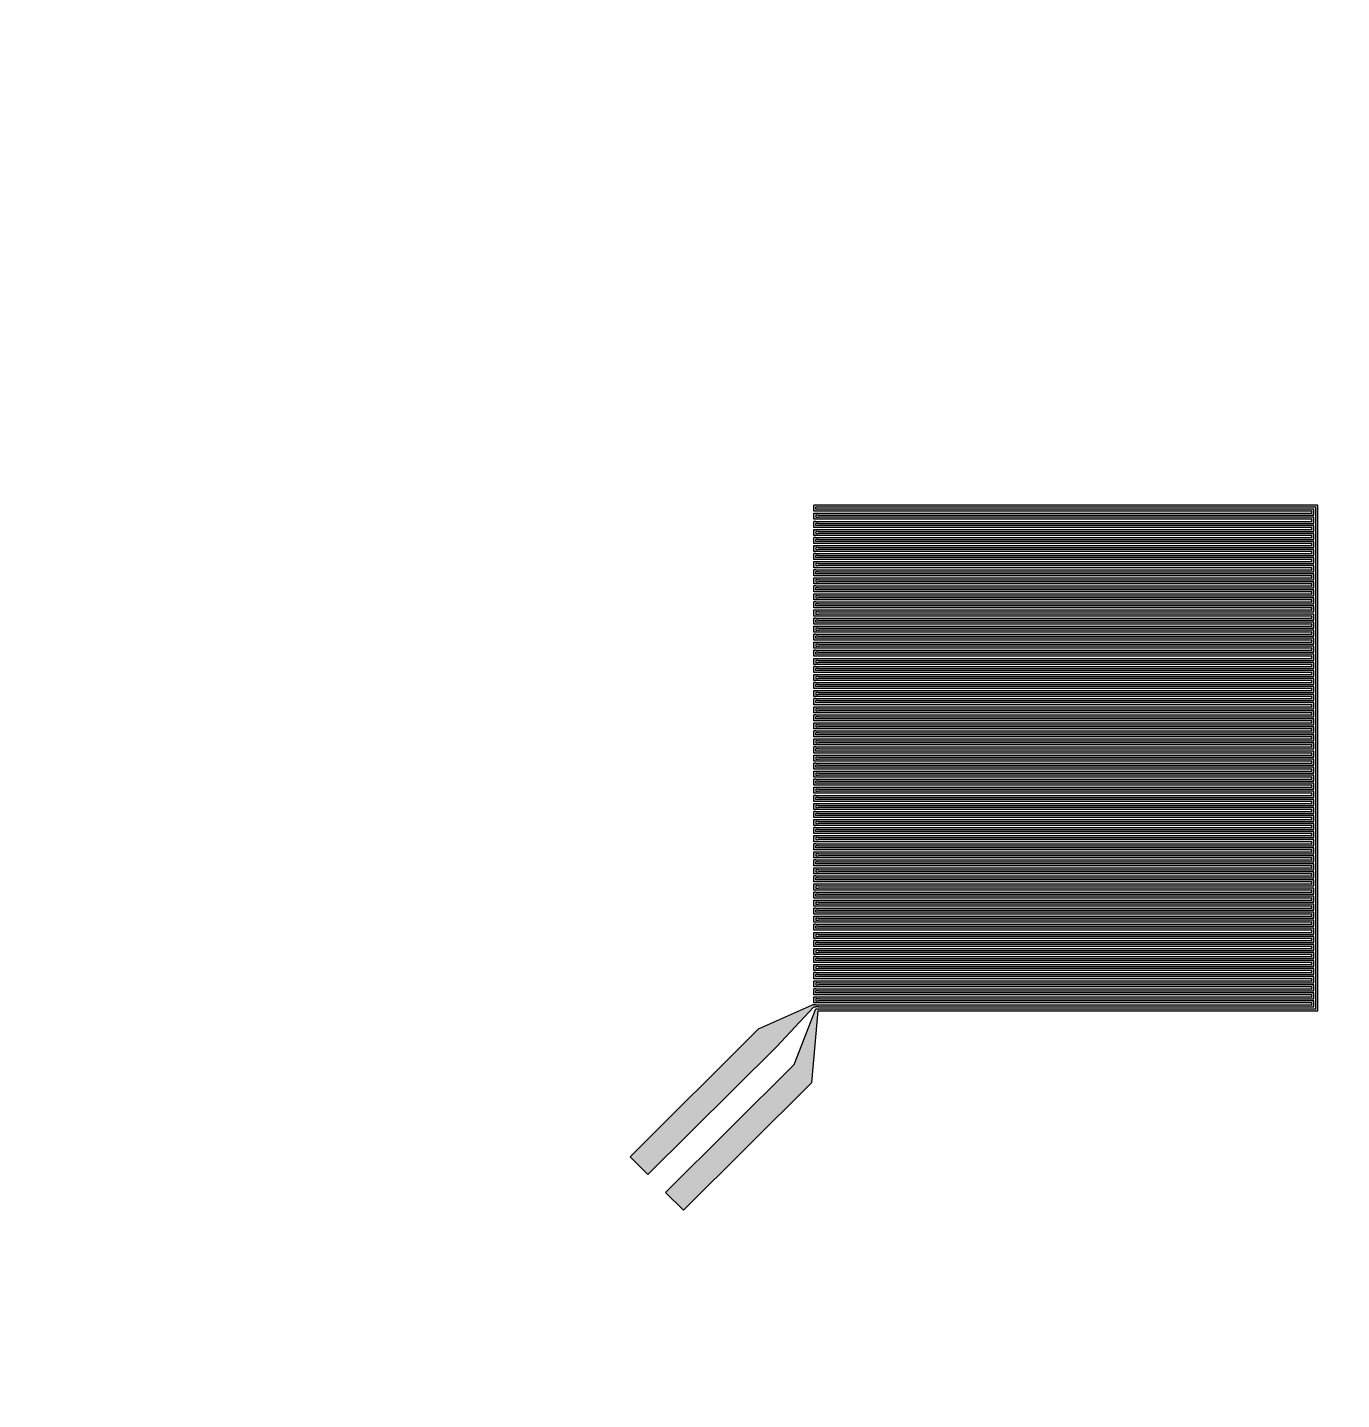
# Model space of a CAD drawing. Header units: millimetres. Extents: x 2668 to 2894, y 1564 to 1665.
# Drawn here: x 2722.13 to 2735.17, y 1599.16 to 1612.78 of the extents above; entities that cross this region are included whole.
import ezdxf

# ---------------------------------------------------------------- set-up
doc = ezdxf.new("R2010")
doc.units = ezdxf.units.MM

msp = doc.modelspace()

# ---------------------------------------------------------------- hatches: boundary and pattern name
h = msp.add_hatch(color=0)
h.dxf.hatch_style = 1
h.paths.add_polyline_path([(2729.918, 1602.307), (2729.981, 1603.017), (2734.938, 1603.017), (2734.938, 1608.037), (2729.938, 1608.037), (2729.938, 1607.977), (2729.958, 1607.977), (2734.878, 1607.977), (2734.878, 1607.957), (2729.958, 1607.957), (2729.938, 1607.957), (2729.938, 1607.897), (2729.958, 1607.897), (2734.878, 1607.897), (2734.878, 1607.877), (2729.958, 1607.877), (2729.938, 1607.877), (2729.938, 1607.817), (2729.958, 1607.817), (2734.878, 1607.817), (2734.878, 1607.797), (2729.958, 1607.797), (2729.938, 1607.797), (2729.938, 1607.737), (2729.958, 1607.737), (2734.878, 1607.737), (2734.878, 1607.717), (2729.958, 1607.717), (2729.938, 1607.717), (2729.938, 1607.657), (2729.958, 1607.657), (2734.878, 1607.657), (2734.878, 1607.637), (2729.958, 1607.637), (2729.938, 1607.637), (2729.938, 1607.577), (2729.958, 1607.577), (2734.878, 1607.577), (2734.878, 1607.557), (2729.958, 1607.557), (2729.938, 1607.557), (2729.938, 1607.497), (2729.958, 1607.497), (2734.878, 1607.497), (2734.878, 1607.477), (2729.958, 1607.477), (2729.938, 1607.477), (2729.938, 1607.417), (2729.958, 1607.417), (2734.878, 1607.417), (2734.878, 1607.397), (2729.958, 1607.397), (2729.938, 1607.397), (2729.938, 1607.337), (2729.958, 1607.337), (2734.878, 1607.337), (2734.878, 1607.317), (2729.958, 1607.317), (2729.938, 1607.317), (2729.938, 1607.257), (2729.958, 1607.257), (2734.878, 1607.257), (2734.878, 1607.237), (2729.958, 1607.237), (2729.938, 1607.237), (2729.938, 1607.177), (2729.958, 1607.177), (2734.878, 1607.177), (2734.878, 1607.157), (2729.958, 1607.157), (2729.938, 1607.157), (2729.938, 1607.097), (2729.958, 1607.097), (2734.878, 1607.097), (2734.878, 1607.077), (2729.958, 1607.077), (2729.938, 1607.077), (2729.938, 1607.017), (2729.958, 1607.017), (2734.878, 1607.017), (2734.878, 1606.997), (2729.958, 1606.997), (2729.938, 1606.997), (2729.938, 1606.937), (2729.958, 1606.937), (2734.878, 1606.937), (2734.878, 1606.917), (2729.958, 1606.917), (2729.938, 1606.917), (2729.938, 1606.857), (2729.958, 1606.857), (2734.878, 1606.857), (2734.878, 1606.837), (2729.958, 1606.837), (2729.938, 1606.837), (2729.938, 1606.777), (2729.958, 1606.777), (2734.878, 1606.777), (2734.878, 1606.757), (2729.958, 1606.757), (2729.938, 1606.757), (2729.938, 1606.697), (2729.958, 1606.697), (2734.878, 1606.697), (2734.878, 1606.677), (2729.958, 1606.677), (2729.938, 1606.677), (2729.938, 1606.617), (2729.958, 1606.617), (2734.878, 1606.617), (2734.878, 1606.597), (2729.958, 1606.597), (2729.938, 1606.597), (2729.938, 1606.537), (2729.958, 1606.537), (2734.878, 1606.537), (2734.878, 1606.517), (2729.958, 1606.517), (2729.938, 1606.517), (2729.938, 1606.457), (2729.958, 1606.457), (2734.878, 1606.457), (2734.878, 1606.437), (2729.958, 1606.437), (2729.938, 1606.437), (2729.938, 1606.377), (2729.958, 1606.377), (2734.878, 1606.377), (2734.878, 1606.357), (2729.958, 1606.357), (2729.938, 1606.357), (2729.938, 1606.297), (2729.958, 1606.297), (2734.878, 1606.297), (2734.878, 1606.277), (2729.958, 1606.277), (2729.938, 1606.277), (2729.938, 1606.217), (2729.958, 1606.217), (2734.878, 1606.217), (2734.878, 1606.197), (2729.958, 1606.197), (2729.938, 1606.197), (2729.938, 1606.137), (2729.958, 1606.137), (2734.878, 1606.137), (2734.878, 1606.117), (2729.958, 1606.117), (2729.938, 1606.117), (2729.938, 1606.057), (2729.958, 1606.057), (2734.878, 1606.057), (2734.878, 1606.037), (2729.958, 1606.037), (2729.938, 1606.037), (2729.938, 1605.977), (2729.958, 1605.977), (2734.878, 1605.977), (2734.878, 1605.957), (2729.958, 1605.957), (2729.938, 1605.957), (2729.938, 1605.897), (2729.958, 1605.897), (2734.878, 1605.897), (2734.878, 1605.877), (2729.958, 1605.877), (2729.938, 1605.877), (2729.938, 1605.817), (2729.958, 1605.817), (2734.878, 1605.817), (2734.878, 1605.797), (2729.958, 1605.797), (2729.938, 1605.797), (2729.938, 1605.737), (2729.958, 1605.737), (2734.878, 1605.737), (2734.878, 1605.717), (2729.958, 1605.717), (2729.938, 1605.717), (2729.938, 1605.657), (2729.958, 1605.657), (2734.878, 1605.657), (2734.878, 1605.637), (2729.958, 1605.637), (2729.938, 1605.637), (2729.938, 1605.577), (2729.958, 1605.577), (2734.878, 1605.577), (2734.878, 1605.557), (2729.958, 1605.557), (2729.938, 1605.557), (2729.938, 1605.497), (2729.958, 1605.497), (2734.878, 1605.497), (2734.878, 1605.477), (2729.958, 1605.477), (2729.938, 1605.477), (2729.938, 1605.417), (2729.958, 1605.417), (2734.878, 1605.417), (2734.878, 1605.397), (2729.958, 1605.397), (2729.938, 1605.397), (2729.938, 1605.337), (2729.958, 1605.337), (2734.878, 1605.337), (2734.878, 1605.317), (2729.958, 1605.317), (2729.938, 1605.317), (2729.938, 1605.257), (2729.958, 1605.257), (2734.878, 1605.257), (2734.878, 1605.237), (2729.958, 1605.237), (2729.938, 1605.237), (2729.938, 1605.177), (2729.958, 1605.177), (2734.878, 1605.177), (2734.878, 1605.157), (2729.958, 1605.157), (2729.938, 1605.157), (2729.938, 1605.097), (2729.958, 1605.097), (2734.878, 1605.097), (2734.878, 1605.077), (2729.958, 1605.077), (2729.938, 1605.077), (2729.938, 1605.017), (2729.958, 1605.017), (2734.878, 1605.017), (2734.878, 1604.997), (2729.958, 1604.997), (2729.938, 1604.997), (2729.938, 1604.937), (2729.958, 1604.937), (2734.878, 1604.937), (2734.878, 1604.917), (2729.958, 1604.917), (2729.938, 1604.917), (2729.938, 1604.857), (2729.958, 1604.857), (2734.878, 1604.857), (2734.878, 1604.837), (2729.958, 1604.837), (2729.938, 1604.837), (2729.938, 1604.777), (2729.958, 1604.777), (2734.878, 1604.777), (2734.878, 1604.757), (2729.958, 1604.757), (2729.938, 1604.757), (2729.938, 1604.697), (2729.958, 1604.697), (2734.878, 1604.697), (2734.878, 1604.677), (2729.958, 1604.677), (2729.938, 1604.677), (2729.938, 1604.617), (2729.958, 1604.617), (2734.878, 1604.617), (2734.878, 1604.597), (2729.958, 1604.597), (2729.938, 1604.597), (2729.938, 1604.537), (2729.958, 1604.537), (2734.878, 1604.537), (2734.878, 1604.517), (2729.958, 1604.517), (2729.938, 1604.517), (2729.938, 1604.457), (2729.958, 1604.457), (2734.878, 1604.457), (2734.878, 1604.437), (2729.958, 1604.437), (2729.938, 1604.437), (2729.938, 1604.377), (2729.958, 1604.377), (2734.878, 1604.377), (2734.878, 1604.357), (2729.958, 1604.357), (2729.938, 1604.357), (2729.938, 1604.297), (2729.958, 1604.297), (2734.878, 1604.297), (2734.878, 1604.277), (2729.958, 1604.277), (2729.938, 1604.277), (2729.938, 1604.217), (2729.958, 1604.217), (2734.878, 1604.217), (2734.878, 1604.197), (2729.958, 1604.197), (2729.938, 1604.197), (2729.938, 1604.137), (2729.958, 1604.137), (2734.878, 1604.137), (2734.878, 1604.117), (2729.958, 1604.117), (2729.938, 1604.117), (2729.938, 1604.057), (2729.958, 1604.057), (2734.878, 1604.057), (2734.878, 1604.037), (2729.958, 1604.037), (2729.938, 1604.037), (2729.938, 1603.977), (2729.958, 1603.977), (2734.878, 1603.977), (2734.878, 1603.957), (2729.958, 1603.957), (2729.938, 1603.957), (2729.938, 1603.897), (2729.958, 1603.897), (2734.878, 1603.897), (2734.878, 1603.877), (2729.958, 1603.877), (2729.938, 1603.877), (2729.938, 1603.817), (2729.958, 1603.817), (2734.878, 1603.817), (2734.878, 1603.797), (2729.958, 1603.797), (2729.938, 1603.797), (2729.938, 1603.737), (2729.958, 1603.737), (2734.878, 1603.737), (2734.878, 1603.717), (2729.958, 1603.717), (2729.938, 1603.717), (2729.938, 1603.657), (2729.958, 1603.657), (2734.878, 1603.657), (2734.878, 1603.637), (2729.958, 1603.637), (2729.938, 1603.637), (2729.938, 1603.577), (2729.958, 1603.577), (2734.878, 1603.577), (2734.878, 1603.557), (2729.958, 1603.557), (2729.938, 1603.557), (2729.938, 1603.497), (2729.958, 1603.497), (2734.878, 1603.497), (2734.878, 1603.477), (2729.958, 1603.477), (2729.938, 1603.477), (2729.938, 1603.417), (2729.958, 1603.417), (2734.878, 1603.417), (2734.878, 1603.397), (2729.958, 1603.397), (2729.938, 1603.397), (2729.938, 1603.337), (2729.958, 1603.337), (2734.878, 1603.337), (2734.878, 1603.317), (2729.958, 1603.317), (2729.938, 1603.317), (2729.938, 1603.257), (2729.958, 1603.257), (2734.878, 1603.257), (2734.878, 1603.237), (2729.958, 1603.237), (2729.938, 1603.237), (2729.938, 1603.177), (2729.958, 1603.177), (2734.878, 1603.177), (2734.878, 1603.157), (2729.958, 1603.157), (2729.938, 1603.157), (2729.938, 1603.097), (2729.958, 1603.097), (2734.878, 1603.097), (2734.878, 1603.077), (2729.958, 1603.077), (2729.923, 1603.077), (2729.389, 1602.839), (2728.113, 1601.57), (2728.289, 1601.393), (2729.566, 1602.662), (2729.938, 1603.057), (2729.958, 1603.057), (2729.978, 1603.057), (2734.898, 1603.057), (2734.898, 1603.117), (2729.978, 1603.117), (2729.958, 1603.117), (2729.958, 1603.137), (2729.978, 1603.137), (2734.898, 1603.137), (2734.898, 1603.197), (2729.978, 1603.197), (2729.958, 1603.197), (2729.958, 1603.217), (2729.978, 1603.217), (2734.898, 1603.217), (2734.898, 1603.277), (2729.978, 1603.277), (2729.958, 1603.277), (2729.958, 1603.297), (2729.978, 1603.297), (2734.898, 1603.297), (2734.898, 1603.357), (2729.978, 1603.357), (2729.958, 1603.357), (2729.958, 1603.377), (2729.978, 1603.377), (2734.898, 1603.377), (2734.898, 1603.437), (2729.978, 1603.437), (2729.958, 1603.437), (2729.958, 1603.457), (2729.978, 1603.457), (2734.898, 1603.457), (2734.898, 1603.517), (2729.978, 1603.517), (2729.958, 1603.517), (2729.958, 1603.537), (2729.978, 1603.537), (2734.898, 1603.537), (2734.898, 1603.597), (2729.978, 1603.597), (2729.958, 1603.597), (2729.958, 1603.617), (2729.978, 1603.617), (2734.898, 1603.617), (2734.898, 1603.677), (2729.978, 1603.677), (2729.958, 1603.677), (2729.958, 1603.697), (2729.978, 1603.697), (2734.898, 1603.697), (2734.898, 1603.757), (2729.978, 1603.757), (2729.958, 1603.757), (2729.958, 1603.777), (2729.978, 1603.777), (2734.898, 1603.777), (2734.898, 1603.837), (2729.978, 1603.837), (2729.958, 1603.837), (2729.958, 1603.857), (2729.978, 1603.857), (2734.898, 1603.857), (2734.898, 1603.917), (2729.978, 1603.917), (2729.958, 1603.917), (2729.958, 1603.937), (2729.978, 1603.937), (2734.898, 1603.937), (2734.898, 1603.997), (2729.978, 1603.997), (2729.958, 1603.997), (2729.958, 1604.017), (2729.978, 1604.017), (2734.898, 1604.017), (2734.898, 1604.077), (2729.978, 1604.077), (2729.958, 1604.077), (2729.958, 1604.097), (2729.978, 1604.097), (2734.898, 1604.097), (2734.898, 1604.157), (2729.978, 1604.157), (2729.958, 1604.157), (2729.958, 1604.177), (2729.978, 1604.177), (2734.898, 1604.177), (2734.898, 1604.237), (2729.978, 1604.237), (2729.958, 1604.237), (2729.958, 1604.257), (2729.978, 1604.257), (2734.898, 1604.257), (2734.898, 1604.317), (2729.978, 1604.317), (2729.958, 1604.317), (2729.958, 1604.337), (2729.978, 1604.337), (2734.898, 1604.337), (2734.898, 1604.397), (2729.978, 1604.397), (2729.958, 1604.397), (2729.958, 1604.417), (2729.978, 1604.417), (2734.898, 1604.417), (2734.898, 1604.477), (2729.978, 1604.477), (2729.958, 1604.477), (2729.958, 1604.497), (2729.978, 1604.497), (2734.898, 1604.497), (2734.898, 1604.557), (2729.978, 1604.557), (2729.958, 1604.557), (2729.958, 1604.577), (2729.978, 1604.577), (2734.898, 1604.577), (2734.898, 1604.637), (2729.978, 1604.637), (2729.958, 1604.637), (2729.958, 1604.657), (2729.978, 1604.657), (2734.898, 1604.657), (2734.898, 1604.717), (2729.978, 1604.717), (2729.958, 1604.717), (2729.958, 1604.737), (2729.978, 1604.737), (2734.898, 1604.737), (2734.898, 1604.797), (2729.978, 1604.797), (2729.958, 1604.797), (2729.958, 1604.817), (2729.978, 1604.817), (2734.898, 1604.817), (2734.898, 1604.877), (2729.978, 1604.877), (2729.958, 1604.877), (2729.958, 1604.897), (2729.978, 1604.897), (2734.898, 1604.897), (2734.898, 1604.957), (2729.978, 1604.957), (2729.958, 1604.957), (2729.958, 1604.977), (2729.978, 1604.977), (2734.898, 1604.977), (2734.898, 1605.037), (2729.978, 1605.037), (2729.958, 1605.037), (2729.958, 1605.057), (2729.978, 1605.057), (2734.898, 1605.057), (2734.898, 1605.117), (2729.978, 1605.117), (2729.958, 1605.117), (2729.958, 1605.137), (2729.978, 1605.137), (2734.898, 1605.137), (2734.898, 1605.197), (2729.978, 1605.197), (2729.958, 1605.197), (2729.958, 1605.217), (2729.978, 1605.217), (2734.898, 1605.217), (2734.898, 1605.277), (2729.978, 1605.277), (2729.958, 1605.277), (2729.958, 1605.297), (2729.978, 1605.297), (2734.898, 1605.297), (2734.898, 1605.357), (2729.978, 1605.357), (2729.958, 1605.357), (2729.958, 1605.377), (2729.978, 1605.377), (2734.898, 1605.377), (2734.898, 1605.437), (2729.978, 1605.437), (2729.958, 1605.437), (2729.958, 1605.457), (2729.978, 1605.457), (2734.898, 1605.457), (2734.898, 1605.517), (2729.978, 1605.517), (2729.958, 1605.517), (2729.958, 1605.537), (2729.978, 1605.537), (2734.898, 1605.537), (2734.898, 1605.597), (2729.978, 1605.597), (2729.958, 1605.597), (2729.958, 1605.617), (2729.978, 1605.617), (2734.898, 1605.617), (2734.898, 1605.677), (2729.978, 1605.677), (2729.958, 1605.677), (2729.958, 1605.697), (2729.978, 1605.697), (2734.898, 1605.697), (2734.898, 1605.757), (2729.978, 1605.757), (2729.958, 1605.757), (2729.958, 1605.777), (2729.978, 1605.777), (2734.898, 1605.777), (2734.898, 1605.837), (2729.978, 1605.837), (2729.958, 1605.837), (2729.958, 1605.857), (2729.978, 1605.857), (2734.898, 1605.857), (2734.898, 1605.917), (2729.978, 1605.917), (2729.958, 1605.917), (2729.958, 1605.937), (2729.978, 1605.937), (2734.898, 1605.937), (2734.898, 1605.997), (2729.978, 1605.997), (2729.958, 1605.997), (2729.958, 1606.017), (2729.978, 1606.017), (2734.898, 1606.017), (2734.898, 1606.077), (2729.978, 1606.077), (2729.958, 1606.077), (2729.958, 1606.097), (2729.978, 1606.097), (2734.898, 1606.097), (2734.898, 1606.157), (2729.978, 1606.157), (2729.958, 1606.157), (2729.958, 1606.177), (2729.978, 1606.177), (2734.898, 1606.177), (2734.898, 1606.237), (2729.978, 1606.237), (2729.958, 1606.237), (2729.958, 1606.257), (2729.978, 1606.257), (2734.898, 1606.257), (2734.898, 1606.317), (2729.978, 1606.317), (2729.958, 1606.317), (2729.958, 1606.337), (2729.978, 1606.337), (2734.898, 1606.337), (2734.898, 1606.397), (2729.978, 1606.397), (2729.958, 1606.397), (2729.958, 1606.417), (2729.978, 1606.417), (2734.898, 1606.417), (2734.898, 1606.477), (2729.978, 1606.477), (2729.958, 1606.477), (2729.958, 1606.497), (2729.978, 1606.497), (2734.898, 1606.497), (2734.898, 1606.557), (2729.978, 1606.557), (2729.958, 1606.557), (2729.958, 1606.577), (2729.978, 1606.577), (2734.898, 1606.577), (2734.898, 1606.637), (2729.978, 1606.637), (2729.958, 1606.637), (2729.958, 1606.657), (2729.978, 1606.657), (2734.898, 1606.657), (2734.898, 1606.717), (2729.978, 1606.717), (2729.958, 1606.717), (2729.958, 1606.737), (2729.978, 1606.737), (2734.898, 1606.737), (2734.898, 1606.797), (2729.978, 1606.797), (2729.958, 1606.797), (2729.958, 1606.817), (2729.978, 1606.817), (2734.898, 1606.817), (2734.898, 1606.877), (2729.978, 1606.877), (2729.958, 1606.877), (2729.958, 1606.897), (2729.978, 1606.897), (2734.898, 1606.897), (2734.898, 1606.957), (2729.978, 1606.957), (2729.958, 1606.957), (2729.958, 1606.977), (2729.978, 1606.977), (2734.898, 1606.977), (2734.898, 1607.037), (2729.978, 1607.037), (2729.958, 1607.037), (2729.958, 1607.057), (2729.978, 1607.057), (2734.898, 1607.057), (2734.898, 1607.117), (2729.978, 1607.117), (2729.958, 1607.117), (2729.958, 1607.137), (2729.978, 1607.137), (2734.898, 1607.137), (2734.898, 1607.197), (2729.978, 1607.197), (2729.958, 1607.197), (2729.958, 1607.217), (2729.978, 1607.217), (2734.898, 1607.217), (2734.898, 1607.277), (2729.978, 1607.277), (2729.958, 1607.277), (2729.958, 1607.297), (2729.978, 1607.297), (2734.898, 1607.297), (2734.898, 1607.357), (2729.978, 1607.357), (2729.958, 1607.357), (2729.958, 1607.377), (2729.978, 1607.377), (2734.898, 1607.377), (2734.898, 1607.437), (2729.978, 1607.437), (2729.958, 1607.437), (2729.958, 1607.457), (2729.978, 1607.457), (2734.898, 1607.457), (2734.898, 1607.517), (2729.978, 1607.517), (2729.958, 1607.517), (2729.958, 1607.537), (2729.978, 1607.537), (2734.898, 1607.537), (2734.898, 1607.597), (2729.978, 1607.597), (2729.958, 1607.597), (2729.958, 1607.617), (2729.978, 1607.617), (2734.898, 1607.617), (2734.898, 1607.677), (2729.978, 1607.677), (2729.958, 1607.677), (2729.958, 1607.697), (2729.978, 1607.697), (2734.898, 1607.697), (2734.898, 1607.757), (2729.978, 1607.757), (2729.958, 1607.757), (2729.958, 1607.777), (2729.978, 1607.777), (2734.898, 1607.777), (2734.898, 1607.837), (2729.978, 1607.837), (2729.958, 1607.837), (2729.958, 1607.857), (2729.978, 1607.857), (2734.898, 1607.857), (2734.898, 1607.917), (2729.978, 1607.917), (2729.958, 1607.917), (2729.958, 1607.937), (2729.978, 1607.937), (2734.898, 1607.937), (2734.898, 1607.997), (2729.978, 1607.997), (2729.958, 1607.997), (2729.958, 1608.017), (2734.918, 1608.017), (2734.918, 1603.037), (2729.958, 1603.037), (2729.742, 1602.484), (2728.465, 1601.215), (2728.642, 1601.038)])

# ---------------------------------------------------------------- linework, layer by layer
for p, q in [((2729.938, 1607.977), (2729.938, 1608.037)), ((2729.958, 1607.977), (2729.938, 1607.977)), ((2734.878, 1607.957), (2734.878, 1607.977)), ((2729.938, 1607.897), (2729.938, 1607.957)), ((2729.938, 1607.957), (2729.958, 1607.957)), ((2729.958, 1607.897), (2729.938, 1607.897)), ((2729.938, 1607.817), (2729.938, 1607.877)), ((2729.958, 1607.877), (2729.938, 1607.877)), ((2729.978, 1607.937), (2729.958, 1607.937)), ((2729.958, 1607.937), (2729.958, 1607.917)), ((2729.958, 1607.917), (2729.978, 1607.917)), ((2729.978, 1607.857), (2729.958, 1607.857)), ((2729.978, 1607.937), (2734.898, 1607.937)), ((2729.978, 1607.857), (2734.898, 1607.857)), ((2734.878, 1607.877), (2734.878, 1607.897)), ((2729.958, 1607.817), (2729.938, 1607.817)), ((2729.938, 1607.737), (2729.938, 1607.797)), ((2729.938, 1607.797), (2729.958, 1607.797)), ((2729.958, 1607.737), (2729.938, 1607.737)), ((2729.938, 1607.657), (2729.938, 1607.717)), ((2729.958, 1607.717), (2729.938, 1607.717)), ((2729.978, 1607.777), (2729.958, 1607.777)), ((2729.958, 1607.777), (2729.958, 1607.757)), ((2729.958, 1607.757), (2729.978, 1607.757)), ((2729.978, 1607.697), (2729.958, 1607.697)), ((2729.978, 1607.777), (2734.898, 1607.777)), ((2729.978, 1607.697), (2734.898, 1607.697)), ((2734.878, 1607.797), (2734.878, 1607.817)), ((2734.878, 1607.717), (2734.878, 1607.737)), ((2729.958, 1607.657), (2729.938, 1607.657)), ((2729.938, 1607.577), (2729.938, 1607.637)), ((2729.938, 1607.637), (2729.958, 1607.637)), ((2729.958, 1607.577), (2729.938, 1607.577)), ((2729.938, 1607.497), (2729.938, 1607.557)), ((2729.958, 1607.557), (2729.938, 1607.557)), ((2729.978, 1607.617), (2729.958, 1607.617)), ((2729.958, 1607.617), (2729.958, 1607.597)), ((2729.958, 1607.597), (2729.978, 1607.597)), ((2729.978, 1607.617), (2734.898, 1607.617)), ((2734.878, 1607.637), (2734.878, 1607.657)), ((2734.878, 1607.557), (2734.878, 1607.577)), ((2729.958, 1607.497), (2729.938, 1607.497)), ((2729.938, 1607.417), (2729.938, 1607.477)), ((2729.938, 1607.477), (2729.958, 1607.477)), ((2729.958, 1607.417), (2729.938, 1607.417)), ((2729.978, 1607.537), (2729.958, 1607.537)), ((2729.978, 1607.457), (2729.958, 1607.457)), ((2729.958, 1607.457), (2729.958, 1607.437)), ((2729.958, 1607.437), (2729.978, 1607.437)), ((2729.978, 1607.537), (2734.898, 1607.537)), ((2729.978, 1607.457), (2734.898, 1607.457)), ((2734.878, 1607.477), (2734.878, 1607.497)), ((2734.878, 1607.397), (2734.878, 1607.417)), ((2729.938, 1607.337), (2729.938, 1607.397)), ((2729.958, 1607.397), (2729.938, 1607.397)), ((2729.958, 1607.337), (2729.938, 1607.337)), ((2729.938, 1607.257), (2729.938, 1607.317)), ((2729.938, 1607.317), (2729.958, 1607.317)), ((2729.978, 1607.377), (2729.958, 1607.377)), ((2729.978, 1607.297), (2729.958, 1607.297)), ((2729.958, 1607.297), (2729.958, 1607.277)), ((2729.978, 1607.377), (2734.898, 1607.377)), ((2729.978, 1607.297), (2734.898, 1607.297)), ((2734.878, 1607.317), (2734.878, 1607.337)), ((2729.958, 1607.257), (2729.938, 1607.257)), ((2729.938, 1607.177), (2729.938, 1607.237)), ((2729.958, 1607.237), (2729.938, 1607.237)), ((2729.958, 1607.177), (2729.938, 1607.177)), ((2729.938, 1607.097), (2729.938, 1607.157)), ((2729.938, 1607.157), (2729.958, 1607.157)), ((2729.958, 1607.277), (2729.978, 1607.277)), ((2729.978, 1607.217), (2729.958, 1607.217)), ((2729.978, 1607.217), (2734.898, 1607.217)), ((2734.878, 1607.237), (2734.878, 1607.257)), ((2734.878, 1607.157), (2734.878, 1607.177)), ((2729.958, 1607.097), (2729.938, 1607.097)), ((2729.938, 1607.017), (2729.938, 1607.077)), ((2729.958, 1607.077), (2729.938, 1607.077)), ((2729.958, 1607.017), (2729.938, 1607.017)), ((2729.978, 1607.137), (2729.958, 1607.137)), ((2729.958, 1607.137), (2729.958, 1607.117)), ((2729.958, 1607.117), (2729.978, 1607.117)), ((2729.978, 1607.057), (2729.958, 1607.057)), ((2729.978, 1607.137), (2734.898, 1607.137)), ((2729.978, 1607.057), (2734.898, 1607.057)), ((2734.878, 1607.077), (2734.878, 1607.097)), ((2734.878, 1606.997), (2734.878, 1607.017)), ((2729.938, 1606.937), (2729.938, 1606.997)), ((2729.938, 1606.997), (2729.958, 1606.997)), ((2729.958, 1606.937), (2729.938, 1606.937)), ((2729.938, 1606.857), (2729.938, 1606.917)), ((2729.958, 1606.917), (2729.938, 1606.917)), ((2729.978, 1606.977), (2729.958, 1606.977)), ((2729.958, 1606.977), (2729.958, 1606.957)), ((2729.958, 1606.957), (2729.978, 1606.957)), ((2729.978, 1606.897), (2729.958, 1606.897)), ((2729.978, 1606.977), (2734.898, 1606.977)), ((2729.978, 1606.897), (2734.898, 1606.897)), ((2734.878, 1606.917), (2734.878, 1606.937)), ((2729.958, 1606.857), (2729.938, 1606.857)), ((2729.938, 1606.777), (2729.938, 1606.837)), ((2729.938, 1606.837), (2729.958, 1606.837)), ((2729.958, 1606.777), (2729.938, 1606.777)), ((2729.938, 1606.697), (2729.938, 1606.757)), ((2729.958, 1606.757), (2729.938, 1606.757)), ((2729.978, 1606.817), (2729.958, 1606.817)), ((2729.958, 1606.817), (2729.958, 1606.797)), ((2729.958, 1606.797), (2729.978, 1606.797)), ((2729.978, 1606.737), (2729.958, 1606.737)), ((2729.978, 1606.817), (2734.898, 1606.817)), ((2729.978, 1606.737), (2734.898, 1606.737)), ((2734.878, 1606.837), (2734.878, 1606.857)), ((2734.878, 1606.757), (2734.878, 1606.777)), ((2729.958, 1606.697), (2729.938, 1606.697)), ((2729.938, 1606.617), (2729.938, 1606.677)), ((2729.938, 1606.677), (2729.958, 1606.677)), ((2729.958, 1606.617), (2729.938, 1606.617)), ((2729.978, 1606.657), (2729.958, 1606.657)), ((2729.958, 1606.657), (2729.958, 1606.637)), ((2729.958, 1606.637), (2729.978, 1606.637)), ((2729.978, 1606.657), (2734.898, 1606.657)), ((2734.878, 1606.677), (2734.878, 1606.697)), ((2734.878, 1606.597), (2734.878, 1606.617)), ((2729.938, 1606.537), (2729.938, 1606.597)), ((2729.958, 1606.597), (2729.938, 1606.597)), ((2729.958, 1606.537), (2729.938, 1606.537)), ((2729.938, 1606.457), (2729.938, 1606.517)), ((2729.938, 1606.517), (2729.958, 1606.517)), ((2729.978, 1606.577), (2729.958, 1606.577)), ((2729.978, 1606.497), (2729.958, 1606.497)), ((2729.958, 1606.497), (2729.958, 1606.477)), ((2729.958, 1606.477), (2729.978, 1606.477)), ((2729.978, 1606.577), (2734.898, 1606.577)), ((2729.978, 1606.497), (2734.898, 1606.497)), ((2734.878, 1606.517), (2734.878, 1606.537)), ((2729.958, 1606.457), (2729.938, 1606.457)), ((2729.938, 1606.377), (2729.938, 1606.437)), ((2729.958, 1606.437), (2729.938, 1606.437)), ((2729.958, 1606.377), (2729.938, 1606.377)), ((2729.938, 1606.297), (2729.938, 1606.357)), ((2729.938, 1606.357), (2729.958, 1606.357)), ((2729.978, 1606.417), (2729.958, 1606.417)), ((2729.978, 1606.337), (2729.958, 1606.337)), ((2729.958, 1606.337), (2729.958, 1606.317)), ((2729.978, 1606.417), (2734.898, 1606.417)), ((2729.978, 1606.337), (2734.898, 1606.337)), ((2734.878, 1606.437), (2734.878, 1606.457)), ((2734.878, 1606.357), (2734.878, 1606.377)), ((2729.958, 1606.297), (2729.938, 1606.297)), ((2729.938, 1606.217), (2729.938, 1606.277)), ((2729.958, 1606.277), (2729.938, 1606.277)), ((2729.958, 1606.217), (2729.938, 1606.217)), ((2729.938, 1606.137), (2729.938, 1606.197)), ((2729.938, 1606.197), (2729.958, 1606.197)), ((2729.958, 1606.317), (2729.978, 1606.317)), ((2729.978, 1606.257), (2729.958, 1606.257)), ((2729.978, 1606.257), (2734.898, 1606.257)), ((2734.878, 1606.277), (2734.878, 1606.297)), ((2734.878, 1606.197), (2734.878, 1606.217)), ((2729.958, 1606.137), (2729.938, 1606.137)), ((2729.938, 1606.057), (2729.938, 1606.117)), ((2729.958, 1606.117), (2729.938, 1606.117)), ((2729.958, 1606.057), (2729.938, 1606.057)), ((2729.978, 1606.177), (2729.958, 1606.177)), ((2729.958, 1606.177), (2729.958, 1606.157)), ((2729.958, 1606.157), (2729.978, 1606.157)), ((2729.978, 1606.097), (2729.958, 1606.097)), ((2729.978, 1606.177), (2734.898, 1606.177)), ((2729.978, 1606.097), (2734.898, 1606.097)), ((2734.878, 1606.117), (2734.878, 1606.137)), ((2734.878, 1606.037), (2734.878, 1606.057)), ((2729.938, 1605.977), (2729.938, 1606.037)), ((2729.938, 1606.037), (2729.958, 1606.037)), ((2729.958, 1605.977), (2729.938, 1605.977)), ((2729.938, 1605.897), (2729.938, 1605.957)), ((2729.958, 1605.957), (2729.938, 1605.957)), ((2729.978, 1606.017), (2729.958, 1606.017)), ((2729.958, 1606.017), (2729.958, 1605.997)), ((2729.958, 1605.997), (2729.978, 1605.997)), ((2729.978, 1605.937), (2729.958, 1605.937)), ((2729.978, 1606.017), (2734.898, 1606.017)), ((2729.978, 1605.937), (2734.898, 1605.937)), ((2734.878, 1605.957), (2734.878, 1605.977)), ((2729.958, 1605.897), (2729.938, 1605.897)), ((2729.938, 1605.817), (2729.938, 1605.877)), ((2729.938, 1605.877), (2729.958, 1605.877)), ((2729.958, 1605.817), (2729.938, 1605.817)), ((2729.938, 1605.737), (2729.938, 1605.797)), ((2729.958, 1605.797), (2729.938, 1605.797)), ((2729.978, 1605.857), (2729.958, 1605.857)), ((2729.958, 1605.857), (2729.958, 1605.837)), ((2729.958, 1605.837), (2729.978, 1605.837)), ((2729.978, 1605.857), (2734.898, 1605.857)), ((2734.878, 1605.877), (2734.878, 1605.897)), ((2734.878, 1605.797), (2734.878, 1605.817)), ((2729.958, 1605.737), (2729.938, 1605.737)), ((2729.938, 1605.657), (2729.938, 1605.717)), ((2729.938, 1605.717), (2729.958, 1605.717)), ((2729.958, 1605.657), (2729.938, 1605.657)), ((2729.978, 1605.777), (2729.958, 1605.777)), ((2729.978, 1605.697), (2729.958, 1605.697)), ((2729.958, 1605.697), (2729.958, 1605.677)), ((2729.958, 1605.677), (2729.978, 1605.677)), ((2729.978, 1605.777), (2734.898, 1605.777)), ((2729.978, 1605.697), (2734.898, 1605.697)), ((2734.878, 1605.717), (2734.878, 1605.737)), ((2734.878, 1605.637), (2734.878, 1605.657)), ((2729.938, 1605.577), (2729.938, 1605.637)), ((2729.958, 1605.637), (2729.938, 1605.637)), ((2729.958, 1605.577), (2729.938, 1605.577)), ((2729.938, 1605.497), (2729.938, 1605.557)), ((2729.938, 1605.557), (2729.958, 1605.557)), ((2729.978, 1605.617), (2729.958, 1605.617)), ((2729.978, 1605.537), (2729.958, 1605.537)), ((2729.958, 1605.537), (2729.958, 1605.517)), ((2729.958, 1605.517), (2729.978, 1605.517)), ((2729.978, 1605.617), (2734.898, 1605.617)), ((2729.978, 1605.537), (2734.898, 1605.537)), ((2734.878, 1605.557), (2734.878, 1605.577)), ((2729.958, 1605.497), (2729.938, 1605.497)), ((2729.938, 1605.417), (2729.938, 1605.477)), ((2729.958, 1605.477), (2729.938, 1605.477)), ((2729.958, 1605.417), (2729.938, 1605.417)), ((2729.938, 1605.337), (2729.938, 1605.397)), ((2729.938, 1605.397), (2729.958, 1605.397)), ((2729.978, 1605.457), (2729.958, 1605.457)), ((2729.978, 1605.377), (2729.958, 1605.377)), ((2729.958, 1605.377), (2729.958, 1605.357)), ((2729.978, 1605.457), (2734.898, 1605.457)), ((2729.978, 1605.377), (2734.898, 1605.377)), ((2734.878, 1605.477), (2734.878, 1605.497)), ((2734.878, 1605.397), (2734.878, 1605.417)), ((2729.958, 1605.337), (2729.938, 1605.337)), ((2729.938, 1605.257), (2729.938, 1605.317)), ((2729.958, 1605.317), (2729.938, 1605.317)), ((2729.958, 1605.257), (2729.938, 1605.257)), ((2729.938, 1605.177), (2729.938, 1605.237)), ((2729.938, 1605.237), (2729.958, 1605.237)), ((2729.958, 1605.357), (2729.978, 1605.357)), ((2729.978, 1605.297), (2729.958, 1605.297)), ((2729.978, 1605.297), (2734.898, 1605.297)), ((2734.878, 1605.317), (2734.878, 1605.337)), ((2734.878, 1605.237), (2734.878, 1605.257)), ((2729.958, 1605.177), (2729.938, 1605.177)), ((2729.938, 1605.097), (2729.938, 1605.157)), ((2729.958, 1605.157), (2729.938, 1605.157)), ((2729.978, 1605.217), (2729.958, 1605.217)), ((2729.958, 1605.217), (2729.958, 1605.197)), ((2729.958, 1605.197), (2729.978, 1605.197)), ((2729.978, 1605.137), (2729.958, 1605.137)), ((2729.978, 1605.217), (2734.898, 1605.217)), ((2729.978, 1605.137), (2734.898, 1605.137)), ((2734.878, 1605.157), (2734.878, 1605.177)), ((2729.958, 1605.097), (2729.938, 1605.097)), ((2729.938, 1605.017), (2729.938, 1605.077)), ((2729.938, 1605.077), (2729.958, 1605.077)), ((2729.958, 1605.017), (2729.938, 1605.017)), ((2729.938, 1604.937), (2729.938, 1604.997)), ((2729.958, 1604.997), (2729.938, 1604.997)), ((2729.978, 1605.057), (2729.958, 1605.057)), ((2729.958, 1605.057), (2729.958, 1605.037)), ((2729.958, 1605.037), (2729.978, 1605.037)), ((2729.978, 1604.977), (2729.958, 1604.977)), ((2729.978, 1605.057), (2734.898, 1605.057)), ((2729.978, 1604.977), (2734.898, 1604.977)), ((2734.878, 1605.077), (2734.878, 1605.097)), ((2734.878, 1604.997), (2734.878, 1605.017)), ((2729.958, 1604.937), (2729.938, 1604.937)), ((2729.938, 1604.857), (2729.938, 1604.917)), ((2729.938, 1604.917), (2729.958, 1604.917)), ((2729.958, 1604.857), (2729.938, 1604.857)), ((2729.938, 1604.777), (2729.938, 1604.837)), ((2729.958, 1604.837), (2729.938, 1604.837)), ((2729.978, 1604.897), (2729.958, 1604.897)), ((2729.958, 1604.897), (2729.958, 1604.877)), ((2729.958, 1604.877), (2729.978, 1604.877)), ((2729.978, 1604.897), (2734.898, 1604.897)), ((2734.878, 1604.917), (2734.878, 1604.937)), ((2734.878, 1604.837), (2734.878, 1604.857)), ((2729.958, 1604.777), (2729.938, 1604.777)), ((2729.938, 1604.697), (2729.938, 1604.757)), ((2729.938, 1604.757), (2729.958, 1604.757)), ((2729.958, 1604.697), (2729.938, 1604.697)), ((2729.978, 1604.817), (2729.958, 1604.817)), ((2729.978, 1604.737), (2729.958, 1604.737)), ((2729.958, 1604.737), (2729.958, 1604.717)), ((2729.958, 1604.717), (2729.978, 1604.717)), ((2729.978, 1604.817), (2734.898, 1604.817)), ((2729.978, 1604.737), (2734.898, 1604.737)), ((2734.878, 1604.757), (2734.878, 1604.777)), ((2734.878, 1604.677), (2734.878, 1604.697)), ((2729.938, 1604.617), (2729.938, 1604.677)), ((2729.958, 1604.677), (2729.938, 1604.677)), ((2729.958, 1604.617), (2729.938, 1604.617)), ((2729.938, 1604.537), (2729.938, 1604.597)), ((2729.938, 1604.597), (2729.958, 1604.597)), ((2729.978, 1604.657), (2729.958, 1604.657)), ((2729.978, 1604.577), (2729.958, 1604.577)), ((2729.958, 1604.577), (2729.958, 1604.557)), ((2729.958, 1604.557), (2729.978, 1604.557)), ((2729.978, 1604.657), (2734.898, 1604.657)), ((2729.978, 1604.577), (2734.898, 1604.577)), ((2734.878, 1604.597), (2734.878, 1604.617)), ((2729.958, 1604.537), (2729.938, 1604.537)), ((2729.938, 1604.457), (2729.938, 1604.517)), ((2729.958, 1604.517), (2729.938, 1604.517)), ((2729.958, 1604.457), (2729.938, 1604.457)), ((2729.938, 1604.377), (2729.938, 1604.437)), ((2729.938, 1604.437), (2729.958, 1604.437)), ((2729.978, 1604.497), (2729.958, 1604.497)), ((2729.978, 1604.497), (2734.898, 1604.497)), ((2734.878, 1604.517), (2734.878, 1604.537)), ((2734.878, 1604.437), (2734.878, 1604.457)), ((2729.958, 1604.377), (2729.938, 1604.377)), ((2729.938, 1604.297), (2729.938, 1604.357)), ((2729.958, 1604.357), (2729.938, 1604.357)), ((2729.958, 1604.297), (2729.938, 1604.297)), ((2729.978, 1604.417), (2729.958, 1604.417)), ((2729.958, 1604.417), (2729.958, 1604.397)), ((2729.958, 1604.397), (2729.978, 1604.397)), ((2729.978, 1604.337), (2729.958, 1604.337)), ((2729.978, 1604.417), (2734.898, 1604.417)), ((2729.978, 1604.337), (2734.898, 1604.337)), ((2734.878, 1604.357), (2734.878, 1604.377)), ((2734.878, 1604.277), (2734.878, 1604.297)), ((2729.938, 1604.217), (2729.938, 1604.277)), ((2729.938, 1604.277), (2729.958, 1604.277)), ((2729.958, 1604.217), (2729.938, 1604.217)), ((2729.938, 1604.137), (2729.938, 1604.197)), ((2729.958, 1604.197), (2729.938, 1604.197)), ((2729.978, 1604.257), (2729.958, 1604.257)), ((2729.958, 1604.257), (2729.958, 1604.237)), ((2729.958, 1604.237), (2729.978, 1604.237)), ((2729.978, 1604.177), (2729.958, 1604.177)), ((2729.978, 1604.257), (2734.898, 1604.257)), ((2729.978, 1604.177), (2734.898, 1604.177)), ((2734.878, 1604.197), (2734.878, 1604.217)), ((2729.958, 1604.137), (2729.938, 1604.137)), ((2729.938, 1604.057), (2729.938, 1604.117)), ((2729.938, 1604.117), (2729.958, 1604.117)), ((2729.958, 1604.057), (2729.938, 1604.057)), ((2729.938, 1603.977), (2729.938, 1604.037)), ((2729.958, 1604.037), (2729.938, 1604.037)), ((2729.978, 1604.097), (2729.958, 1604.097)), ((2729.958, 1604.097), (2729.958, 1604.077)), ((2729.958, 1604.077), (2729.978, 1604.077)), ((2729.978, 1604.017), (2729.958, 1604.017)), ((2729.978, 1604.097), (2734.898, 1604.097)), ((2729.978, 1604.017), (2734.898, 1604.017)), ((2734.878, 1604.117), (2734.878, 1604.137)), ((2734.878, 1604.037), (2734.878, 1604.057)), ((2729.958, 1603.977), (2729.938, 1603.977)), ((2729.938, 1603.897), (2729.938, 1603.957)), ((2729.938, 1603.957), (2729.958, 1603.957)), ((2729.958, 1603.897), (2729.938, 1603.897)), ((2729.938, 1603.817), (2729.938, 1603.877)), ((2729.958, 1603.877), (2729.938, 1603.877)), ((2729.978, 1603.937), (2729.958, 1603.937)), ((2729.958, 1603.937), (2729.958, 1603.917)), ((2729.958, 1603.917), (2729.978, 1603.917)), ((2729.978, 1603.937), (2734.898, 1603.937)), ((2734.878, 1603.957), (2734.878, 1603.977)), ((2734.878, 1603.877), (2734.878, 1603.897)), ((2729.958, 1603.817), (2729.938, 1603.817)), ((2729.938, 1603.737), (2729.938, 1603.797)), ((2729.938, 1603.797), (2729.958, 1603.797)), ((2729.978, 1603.857), (2729.958, 1603.857)), ((2729.978, 1603.777), (2729.958, 1603.777)), ((2729.958, 1603.777), (2729.958, 1603.757)), ((2729.958, 1603.757), (2729.978, 1603.757)), ((2729.978, 1603.857), (2734.898, 1603.857)), ((2729.978, 1603.777), (2734.898, 1603.777)), ((2734.878, 1603.797), (2734.878, 1603.817)), ((2729.958, 1603.737), (2729.938, 1603.737)), ((2729.938, 1603.657), (2729.938, 1603.717)), ((2729.958, 1603.717), (2729.938, 1603.717)), ((2729.958, 1603.657), (2729.938, 1603.657)), ((2729.938, 1603.577), (2729.938, 1603.637)), ((2729.938, 1603.637), (2729.958, 1603.637)), ((2729.978, 1603.697), (2729.958, 1603.697)), ((2729.978, 1603.617), (2729.958, 1603.617)), ((2729.958, 1603.617), (2729.958, 1603.597)), ((2729.978, 1603.697), (2734.898, 1603.697)), ((2729.978, 1603.617), (2734.898, 1603.617)), ((2734.878, 1603.717), (2734.878, 1603.737)), ((2734.878, 1603.637), (2734.878, 1603.657)), ((2729.958, 1603.577), (2729.938, 1603.577)), ((2729.938, 1603.497), (2729.938, 1603.557)), ((2729.958, 1603.557), (2729.938, 1603.557)), ((2729.958, 1603.497), (2729.938, 1603.497)), ((2729.938, 1603.417), (2729.938, 1603.477)), ((2729.938, 1603.477), (2729.958, 1603.477)), ((2729.958, 1603.597), (2729.978, 1603.597)), ((2729.978, 1603.537), (2729.958, 1603.537)), ((2729.978, 1603.537), (2734.898, 1603.537)), ((2734.878, 1603.557), (2734.878, 1603.577)), ((2734.878, 1603.477), (2734.878, 1603.497)), ((2729.958, 1603.417), (2729.938, 1603.417)), ((2729.938, 1603.337), (2729.938, 1603.397)), ((2729.958, 1603.397), (2729.938, 1603.397)), ((2729.958, 1603.337), (2729.938, 1603.337)), ((2729.978, 1603.457), (2729.958, 1603.457)), ((2729.958, 1603.457), (2729.958, 1603.437)), ((2729.958, 1603.437), (2729.978, 1603.437)), ((2729.978, 1603.377), (2729.958, 1603.377)), ((2729.978, 1603.457), (2734.898, 1603.457)), ((2729.978, 1603.377), (2734.898, 1603.377)), ((2734.878, 1603.397), (2734.878, 1603.417)), ((2734.878, 1603.317), (2734.878, 1603.337)), ((2729.938, 1603.257), (2729.938, 1603.317)), ((2729.938, 1603.317), (2729.958, 1603.317)), ((2729.958, 1603.257), (2729.938, 1603.257)), ((2729.938, 1603.177), (2729.938, 1603.237)), ((2729.958, 1603.237), (2729.938, 1603.237)), ((2729.978, 1603.297), (2729.958, 1603.297)), ((2729.958, 1603.297), (2729.958, 1603.277)), ((2729.958, 1603.277), (2729.978, 1603.277)), ((2729.978, 1603.217), (2729.958, 1603.217)), ((2729.978, 1603.297), (2734.898, 1603.297)), ((2729.978, 1603.217), (2734.898, 1603.217)), ((2734.878, 1603.237), (2734.878, 1603.257)), ((2729.389, 1602.839), (2729.923, 1603.077)), ((2729.566, 1602.662), (2729.938, 1603.057)), ((2729.958, 1603.077), (2729.923, 1603.077)), ((2729.958, 1603.177), (2729.938, 1603.177)), ((2729.938, 1603.097), (2729.938, 1603.157)), ((2729.938, 1603.157), (2729.958, 1603.157)), ((2729.958, 1603.097), (2729.938, 1603.097)), ((2729.938, 1603.057), (2729.958, 1603.057)), ((2729.978, 1603.137), (2729.958, 1603.137)), ((2729.958, 1603.137), (2729.958, 1603.117)), ((2729.958, 1603.117), (2729.978, 1603.117)), ((2729.978, 1603.057), (2729.958, 1603.057)), ((2729.978, 1603.137), (2734.898, 1603.137)), ((2729.978, 1603.057), (2734.898, 1603.057)), ((2734.878, 1603.157), (2734.878, 1603.177)), ((2734.878, 1603.077), (2734.878, 1603.097)), ((2729.742, 1602.484), (2729.958, 1603.037)), ((2729.918, 1602.307), (2729.981, 1603.017)), ((2729.389, 1602.839), (2728.113, 1601.57)), ((2728.289, 1601.393), (2729.566, 1602.662)), ((2729.742, 1602.484), (2728.465, 1601.215)), ((2728.642, 1601.038), (2729.918, 1602.307)), ((2728.113, 1601.57), (2728.289, 1601.393)), ((2728.465, 1601.215), (2728.642, 1601.038))]:
    msp.add_line(p, q)
for points in [[(2734.938, 1608.037), (2729.938, 1608.037)], [(2729.978, 1607.997), (2729.958, 1607.997), (2729.958, 1608.017)], [(2734.918, 1608.017), (2729.958, 1608.017)], [(2734.878, 1607.977), (2729.958, 1607.977)], [(2734.898, 1607.997), (2729.978, 1607.997)], [(2734.898, 1607.937), (2734.898, 1607.997)], [(2734.918, 1603.037), (2734.918, 1608.017)], [(2734.938, 1603.017), (2734.938, 1608.037)], [(2729.958, 1607.957), (2734.878, 1607.957)], [(2734.878, 1607.897), (2729.958, 1607.897)], [(2729.958, 1607.877), (2734.878, 1607.877)], [(2729.978, 1607.837), (2729.958, 1607.837), (2729.958, 1607.857)], [(2734.898, 1607.917), (2729.978, 1607.917)], [(2734.898, 1607.837), (2729.978, 1607.837)], [(2734.898, 1607.857), (2734.898, 1607.917)], [(2734.898, 1607.777), (2734.898, 1607.837)], [(2734.878, 1607.817), (2729.958, 1607.817)], [(2729.958, 1607.797), (2734.878, 1607.797)], [(2734.878, 1607.737), (2729.958, 1607.737)], [(2729.958, 1607.717), (2734.878, 1607.717)], [(2729.978, 1607.677), (2729.958, 1607.677), (2729.958, 1607.697)], [(2734.898, 1607.757), (2729.978, 1607.757)], [(2734.898, 1607.697), (2734.898, 1607.757)], [(2734.878, 1607.657), (2729.958, 1607.657)], [(2729.958, 1607.637), (2734.878, 1607.637)], [(2734.878, 1607.577), (2729.958, 1607.577)], [(2729.958, 1607.557), (2734.878, 1607.557)], [(2734.898, 1607.677), (2729.978, 1607.677)], [(2734.898, 1607.597), (2729.978, 1607.597)], [(2734.898, 1607.617), (2734.898, 1607.677)], [(2734.898, 1607.537), (2734.898, 1607.597)], [(2729.978, 1607.517), (2729.958, 1607.517), (2729.958, 1607.537)], [(2734.878, 1607.497), (2729.958, 1607.497)], [(2729.958, 1607.477), (2734.878, 1607.477)], [(2734.878, 1607.417), (2729.958, 1607.417)], [(2734.898, 1607.517), (2729.978, 1607.517)], [(2734.898, 1607.437), (2729.978, 1607.437)], [(2734.898, 1607.457), (2734.898, 1607.517)], [(2734.898, 1607.377), (2734.898, 1607.437)], [(2729.958, 1607.397), (2734.878, 1607.397)], [(2729.978, 1607.357), (2729.958, 1607.357), (2729.958, 1607.377)], [(2734.878, 1607.337), (2729.958, 1607.337)], [(2729.958, 1607.317), (2734.878, 1607.317)], [(2734.898, 1607.357), (2729.978, 1607.357)], [(2734.898, 1607.297), (2734.898, 1607.357)], [(2734.878, 1607.257), (2729.958, 1607.257)], [(2729.958, 1607.237), (2734.878, 1607.237)], [(2729.978, 1607.197), (2729.958, 1607.197), (2729.958, 1607.217)], [(2734.878, 1607.177), (2729.958, 1607.177)], [(2729.958, 1607.157), (2734.878, 1607.157)], [(2734.898, 1607.277), (2729.978, 1607.277)], [(2734.898, 1607.197), (2729.978, 1607.197)], [(2734.898, 1607.217), (2734.898, 1607.277)], [(2734.898, 1607.137), (2734.898, 1607.197)], [(2734.878, 1607.097), (2729.958, 1607.097)], [(2729.958, 1607.077), (2734.878, 1607.077)], [(2729.978, 1607.037), (2729.958, 1607.037), (2729.958, 1607.057)], [(2734.878, 1607.017), (2729.958, 1607.017)], [(2734.898, 1607.117), (2729.978, 1607.117)], [(2734.898, 1607.037), (2729.978, 1607.037)], [(2734.898, 1607.057), (2734.898, 1607.117)], [(2734.898, 1606.977), (2734.898, 1607.037)], [(2729.958, 1606.997), (2734.878, 1606.997)], [(2734.878, 1606.937), (2729.958, 1606.937)], [(2729.958, 1606.917), (2734.878, 1606.917)], [(2729.978, 1606.877), (2729.958, 1606.877), (2729.958, 1606.897)], [(2734.898, 1606.957), (2729.978, 1606.957)], [(2734.898, 1606.877), (2729.978, 1606.877)], [(2734.898, 1606.897), (2734.898, 1606.957)], [(2734.898, 1606.817), (2734.898, 1606.877)], [(2734.878, 1606.857), (2729.958, 1606.857)], [(2729.958, 1606.837), (2734.878, 1606.837)], [(2734.878, 1606.777), (2729.958, 1606.777)], [(2729.958, 1606.757), (2734.878, 1606.757)], [(2729.978, 1606.717), (2729.958, 1606.717), (2729.958, 1606.737)], [(2734.898, 1606.797), (2729.978, 1606.797)], [(2734.898, 1606.737), (2734.898, 1606.797)], [(2734.878, 1606.697), (2729.958, 1606.697)], [(2729.958, 1606.677), (2734.878, 1606.677)], [(2734.878, 1606.617), (2729.958, 1606.617)], [(2734.898, 1606.717), (2729.978, 1606.717)], [(2734.898, 1606.637), (2729.978, 1606.637)], [(2734.898, 1606.657), (2734.898, 1606.717)], [(2734.898, 1606.577), (2734.898, 1606.637)], [(2729.958, 1606.597), (2734.878, 1606.597)], [(2729.978, 1606.557), (2729.958, 1606.557), (2729.958, 1606.577)], [(2734.878, 1606.537), (2729.958, 1606.537)], [(2729.958, 1606.517), (2734.878, 1606.517)], [(2734.898, 1606.557), (2729.978, 1606.557)], [(2734.898, 1606.477), (2729.978, 1606.477)], [(2734.898, 1606.497), (2734.898, 1606.557)], [(2734.898, 1606.417), (2734.898, 1606.477)], [(2734.878, 1606.457), (2729.958, 1606.457)], [(2729.958, 1606.437), (2734.878, 1606.437)], [(2729.978, 1606.397), (2729.958, 1606.397), (2729.958, 1606.417)], [(2734.878, 1606.377), (2729.958, 1606.377)], [(2729.958, 1606.357), (2734.878, 1606.357)], [(2734.898, 1606.397), (2729.978, 1606.397)], [(2734.898, 1606.337), (2734.898, 1606.397)], [(2734.878, 1606.297), (2729.958, 1606.297)], [(2729.958, 1606.277), (2734.878, 1606.277)], [(2729.978, 1606.237), (2729.958, 1606.237), (2729.958, 1606.257)], [(2734.878, 1606.217), (2729.958, 1606.217)], [(2729.958, 1606.197), (2734.878, 1606.197)], [(2734.898, 1606.317), (2729.978, 1606.317)], [(2734.898, 1606.237), (2729.978, 1606.237)], [(2734.898, 1606.257), (2734.898, 1606.317)], [(2734.898, 1606.177), (2734.898, 1606.237)], [(2734.878, 1606.137), (2729.958, 1606.137)], [(2729.958, 1606.117), (2734.878, 1606.117)], [(2729.978, 1606.077), (2729.958, 1606.077), (2729.958, 1606.097)], [(2734.878, 1606.057), (2729.958, 1606.057)], [(2734.898, 1606.157), (2729.978, 1606.157)], [(2734.898, 1606.077), (2729.978, 1606.077)], [(2734.898, 1606.097), (2734.898, 1606.157)], [(2734.898, 1606.017), (2734.898, 1606.077)], [(2729.958, 1606.037), (2734.878, 1606.037)], [(2734.878, 1605.977), (2729.958, 1605.977)], [(2729.958, 1605.957), (2734.878, 1605.957)], [(2729.978, 1605.917), (2729.958, 1605.917), (2729.958, 1605.937)], [(2734.898, 1605.997), (2729.978, 1605.997)], [(2734.898, 1605.937), (2734.898, 1605.997)], [(2734.878, 1605.897), (2729.958, 1605.897)], [(2729.958, 1605.877), (2734.878, 1605.877)], [(2734.878, 1605.817), (2729.958, 1605.817)], [(2729.958, 1605.797), (2734.878, 1605.797)], [(2734.898, 1605.917), (2729.978, 1605.917)], [(2734.898, 1605.837), (2729.978, 1605.837)], [(2734.898, 1605.857), (2734.898, 1605.917)], [(2734.898, 1605.777), (2734.898, 1605.837)], [(2729.978, 1605.757), (2729.958, 1605.757), (2729.958, 1605.777)], [(2734.878, 1605.737), (2729.958, 1605.737)], [(2729.958, 1605.717), (2734.878, 1605.717)], [(2734.878, 1605.657), (2729.958, 1605.657)], [(2734.898, 1605.757), (2729.978, 1605.757)], [(2734.898, 1605.677), (2729.978, 1605.677)], [(2734.898, 1605.697), (2734.898, 1605.757)], [(2734.898, 1605.617), (2734.898, 1605.677)], [(2729.958, 1605.637), (2734.878, 1605.637)], [(2729.978, 1605.597), (2729.958, 1605.597), (2729.958, 1605.617)], [(2734.878, 1605.577), (2729.958, 1605.577)], [(2729.958, 1605.557), (2734.878, 1605.557)], [(2734.898, 1605.597), (2729.978, 1605.597)], [(2734.898, 1605.517), (2729.978, 1605.517)], [(2734.898, 1605.537), (2734.898, 1605.597)], [(2734.898, 1605.457), (2734.898, 1605.517)], [(2734.878, 1605.497), (2729.958, 1605.497)], [(2729.958, 1605.477), (2734.878, 1605.477)], [(2729.978, 1605.437), (2729.958, 1605.437), (2729.958, 1605.457)], [(2734.878, 1605.417), (2729.958, 1605.417)], [(2729.958, 1605.397), (2734.878, 1605.397)], [(2734.898, 1605.437), (2729.978, 1605.437)], [(2734.898, 1605.377), (2734.898, 1605.437)], [(2734.878, 1605.337), (2729.958, 1605.337)], [(2729.958, 1605.317), (2734.878, 1605.317)], [(2729.978, 1605.277), (2729.958, 1605.277), (2729.958, 1605.297)], [(2734.878, 1605.257), (2729.958, 1605.257)], [(2729.958, 1605.237), (2734.878, 1605.237)], [(2734.898, 1605.357), (2729.978, 1605.357)], [(2734.898, 1605.277), (2729.978, 1605.277)], [(2734.898, 1605.297), (2734.898, 1605.357)], [(2734.898, 1605.217), (2734.898, 1605.277)], [(2734.878, 1605.177), (2729.958, 1605.177)], [(2729.958, 1605.157), (2734.878, 1605.157)], [(2729.978, 1605.117), (2729.958, 1605.117), (2729.958, 1605.137)], [(2734.898, 1605.197), (2729.978, 1605.197)], [(2734.898, 1605.117), (2729.978, 1605.117)], [(2734.898, 1605.137), (2734.898, 1605.197)], [(2734.898, 1605.057), (2734.898, 1605.117)], [(2734.878, 1605.097), (2729.958, 1605.097)], [(2729.958, 1605.077), (2734.878, 1605.077)], [(2734.878, 1605.017), (2729.958, 1605.017)], [(2729.958, 1604.997), (2734.878, 1604.997)], [(2729.978, 1604.957), (2729.958, 1604.957), (2729.958, 1604.977)], [(2734.898, 1605.037), (2729.978, 1605.037)], [(2734.898, 1604.977), (2734.898, 1605.037)], [(2734.878, 1604.937), (2729.958, 1604.937)], [(2729.958, 1604.917), (2734.878, 1604.917)], [(2734.878, 1604.857), (2729.958, 1604.857)], [(2729.958, 1604.837), (2734.878, 1604.837)], [(2734.898, 1604.957), (2729.978, 1604.957)], [(2734.898, 1604.877), (2729.978, 1604.877)], [(2734.898, 1604.897), (2734.898, 1604.957)], [(2734.898, 1604.817), (2734.898, 1604.877)], [(2729.978, 1604.797), (2729.958, 1604.797), (2729.958, 1604.817)], [(2734.878, 1604.777), (2729.958, 1604.777)], [(2729.958, 1604.757), (2734.878, 1604.757)], [(2734.878, 1604.697), (2729.958, 1604.697)], [(2734.898, 1604.797), (2729.978, 1604.797)], [(2734.898, 1604.717), (2729.978, 1604.717)], [(2734.898, 1604.737), (2734.898, 1604.797)], [(2734.898, 1604.657), (2734.898, 1604.717)], [(2729.958, 1604.677), (2734.878, 1604.677)], [(2729.978, 1604.637), (2729.958, 1604.637), (2729.958, 1604.657)], [(2734.878, 1604.617), (2729.958, 1604.617)], [(2729.958, 1604.597), (2734.878, 1604.597)], [(2734.898, 1604.637), (2729.978, 1604.637)], [(2734.898, 1604.557), (2729.978, 1604.557)], [(2734.898, 1604.577), (2734.898, 1604.637)], [(2734.898, 1604.497), (2734.898, 1604.557)], [(2734.878, 1604.537), (2729.958, 1604.537)], [(2729.958, 1604.517), (2734.878, 1604.517)], [(2729.978, 1604.477), (2729.958, 1604.477), (2729.958, 1604.497)], [(2734.878, 1604.457), (2729.958, 1604.457)], [(2729.958, 1604.437), (2734.878, 1604.437)], [(2734.898, 1604.477), (2729.978, 1604.477)], [(2734.898, 1604.417), (2734.898, 1604.477)], [(2734.878, 1604.377), (2729.958, 1604.377)], [(2729.958, 1604.357), (2734.878, 1604.357)], [(2729.978, 1604.317), (2729.958, 1604.317), (2729.958, 1604.337)], [(2734.878, 1604.297), (2729.958, 1604.297)], [(2734.898, 1604.397), (2729.978, 1604.397)], [(2734.898, 1604.317), (2729.978, 1604.317)], [(2734.898, 1604.337), (2734.898, 1604.397)], [(2734.898, 1604.257), (2734.898, 1604.317)], [(2729.958, 1604.277), (2734.878, 1604.277)], [(2734.878, 1604.217), (2729.958, 1604.217)], [(2729.958, 1604.197), (2734.878, 1604.197)], [(2729.978, 1604.157), (2729.958, 1604.157), (2729.958, 1604.177)], [(2734.898, 1604.237), (2729.978, 1604.237)], [(2734.898, 1604.157), (2729.978, 1604.157)], [(2734.898, 1604.177), (2734.898, 1604.237)], [(2734.898, 1604.097), (2734.898, 1604.157)], [(2734.878, 1604.137), (2729.958, 1604.137)], [(2729.958, 1604.117), (2734.878, 1604.117)], [(2734.878, 1604.057), (2729.958, 1604.057)], [(2729.958, 1604.037), (2734.878, 1604.037)], [(2729.978, 1603.997), (2729.958, 1603.997), (2729.958, 1604.017)], [(2734.898, 1604.077), (2729.978, 1604.077)], [(2734.898, 1604.017), (2734.898, 1604.077)], [(2734.878, 1603.977), (2729.958, 1603.977)], [(2729.958, 1603.957), (2734.878, 1603.957)], [(2734.878, 1603.897), (2729.958, 1603.897)], [(2729.958, 1603.877), (2734.878, 1603.877)], [(2734.898, 1603.997), (2729.978, 1603.997)], [(2734.898, 1603.917), (2729.978, 1603.917)], [(2734.898, 1603.937), (2734.898, 1603.997)], [(2734.898, 1603.857), (2734.898, 1603.917)], [(2729.978, 1603.837), (2729.958, 1603.837), (2729.958, 1603.857)], [(2734.878, 1603.817), (2729.958, 1603.817)], [(2729.958, 1603.797), (2734.878, 1603.797)], [(2734.898, 1603.837), (2729.978, 1603.837)], [(2734.898, 1603.757), (2729.978, 1603.757)], [(2734.898, 1603.777), (2734.898, 1603.837)], [(2734.898, 1603.697), (2734.898, 1603.757)], [(2734.878, 1603.737), (2729.958, 1603.737)], [(2729.958, 1603.717), (2734.878, 1603.717)], [(2729.978, 1603.677), (2729.958, 1603.677), (2729.958, 1603.697)], [(2734.878, 1603.657), (2729.958, 1603.657)], [(2729.958, 1603.637), (2734.878, 1603.637)], [(2734.898, 1603.677), (2729.978, 1603.677)], [(2734.898, 1603.617), (2734.898, 1603.677)], [(2734.878, 1603.577), (2729.958, 1603.577)], [(2729.958, 1603.557), (2734.878, 1603.557)], [(2729.978, 1603.517), (2729.958, 1603.517), (2729.958, 1603.537)], [(2734.878, 1603.497), (2729.958, 1603.497)], [(2729.958, 1603.477), (2734.878, 1603.477)], [(2734.898, 1603.597), (2729.978, 1603.597)], [(2734.898, 1603.517), (2729.978, 1603.517)], [(2734.898, 1603.537), (2734.898, 1603.597)], [(2734.898, 1603.457), (2734.898, 1603.517)], [(2734.878, 1603.417), (2729.958, 1603.417)], [(2729.958, 1603.397), (2734.878, 1603.397)], [(2729.978, 1603.357), (2729.958, 1603.357), (2729.958, 1603.377)], [(2734.878, 1603.337), (2729.958, 1603.337)], [(2734.898, 1603.437), (2729.978, 1603.437)], [(2734.898, 1603.357), (2729.978, 1603.357)], [(2734.898, 1603.377), (2734.898, 1603.437)], [(2734.898, 1603.297), (2734.898, 1603.357)], [(2729.958, 1603.317), (2734.878, 1603.317)], [(2734.878, 1603.257), (2729.958, 1603.257)], [(2729.958, 1603.237), (2734.878, 1603.237)], [(2729.978, 1603.197), (2729.958, 1603.197), (2729.958, 1603.217)], [(2734.898, 1603.277), (2729.978, 1603.277)], [(2734.898, 1603.197), (2729.978, 1603.197)], [(2734.898, 1603.217), (2734.898, 1603.277)], [(2734.898, 1603.137), (2734.898, 1603.197)], [(2734.878, 1603.177), (2729.958, 1603.177)], [(2729.958, 1603.157), (2734.878, 1603.157)], [(2734.878, 1603.097), (2729.958, 1603.097)], [(2729.958, 1603.077), (2734.878, 1603.077)], [(2734.898, 1603.117), (2729.978, 1603.117)], [(2734.898, 1603.057), (2734.898, 1603.117)], [(2729.958, 1603.037), (2734.918, 1603.037)], [(2729.981, 1603.017), (2734.938, 1603.017)]]:
    msp.add_lwpolyline(points)
msp.add_circle((2718.649, 1614.226), 50.5)

doc.saveas('drawing.dxf')
